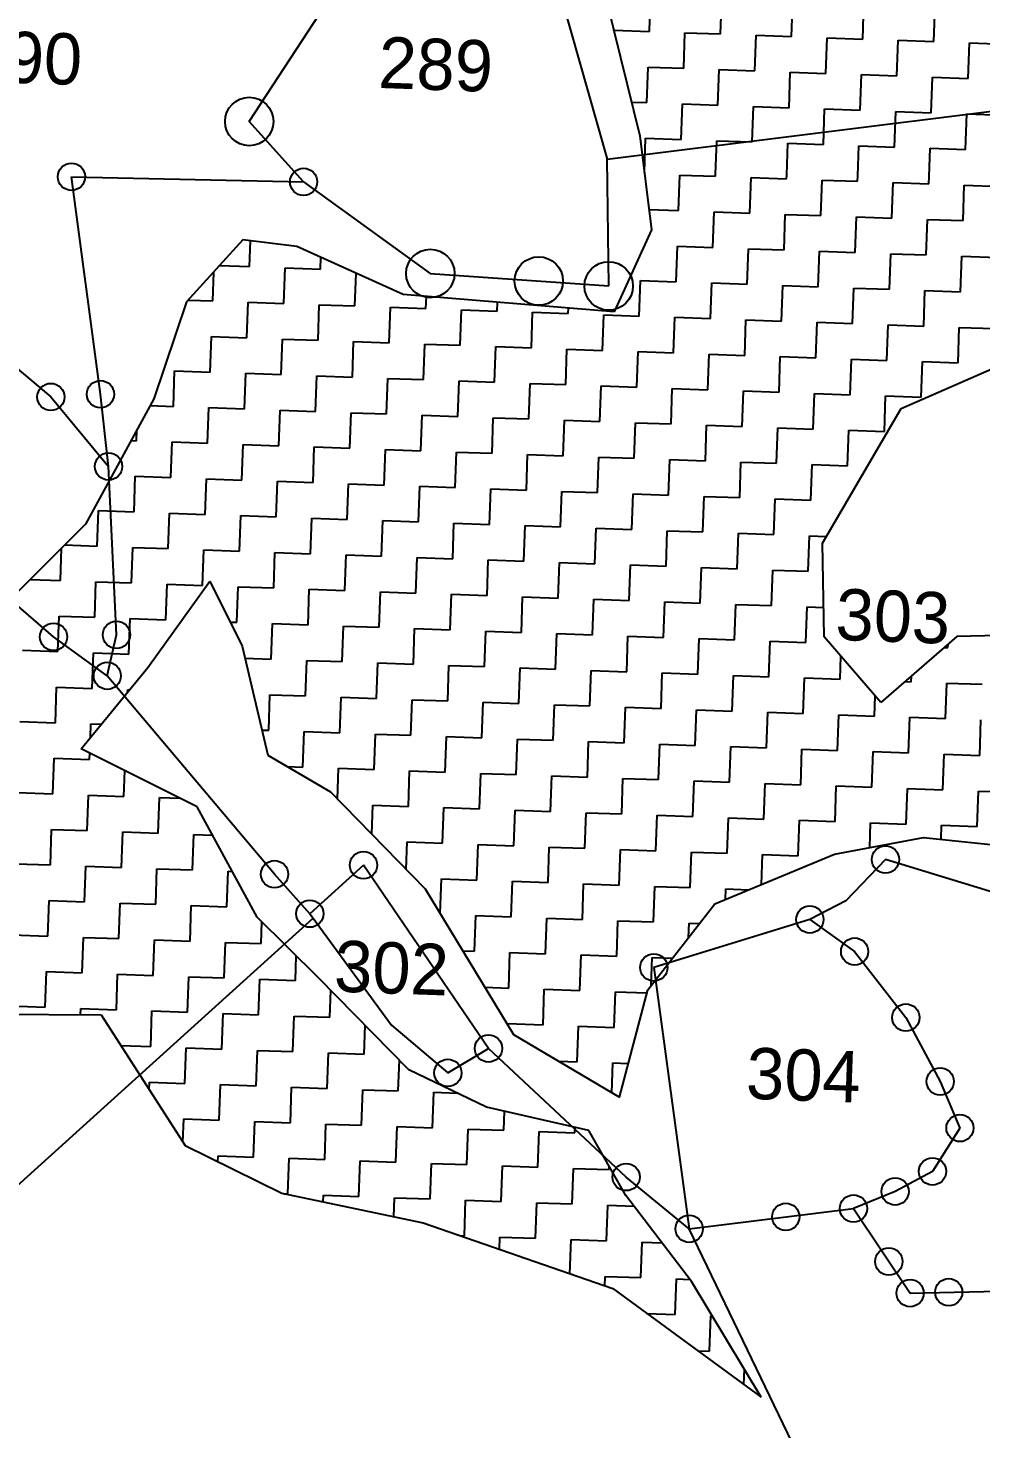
# Model space of a CAD drawing. Header units: metres. Extents: x 287345 to 291891, y 1993918 to 1999987.
# Drawn here: x 290152.8 to 290422.3, y 1998155 to 1998551.1 of the extents above; entities that cross this region are included whole.
import ezdxf
from ezdxf.enums import TextEntityAlignment as Align

# ---------------------------------------------------------------- set-up
doc = ezdxf.new("R2010")
doc.units = ezdxf.units.M
doc.header["$MEASUREMENT"] = 0
for name, color, linetype in [('POLY_HATCH', 12, 'Continuous'), ('POLY_PARCEL', 6, 'Continuous'), ('TEXT_PARCEL', 7, 'Continuous')]:
    doc.layers.add(name, color=color, linetype=linetype)
doc.styles.add('TEXT_MAP', font='')
doc.styles.get('TEXT_MAP').set_extended_font_data('Kruti Dev 050')

msp = doc.modelspace()

# ---------------------------------------------------------------- linework, layer by layer
for centre, radius in [((290215.32, 1998524.65), 6.85), ((290165.04, 1998509.04), 3.85), ((290230.7, 1998507.58), 3.85), ((290266.53, 1998481.68), 6.85), ((290297.2, 1998479.55), 6.85), ((290316.98, 1998478.17), 6.85), ((290173.24, 1998447.54), 3.85), ((290159.23, 1998446.78), 3.85), ((290175.55, 1998427.15), 3.85), ((290159.98, 1998378.98), 3.85), ((290177.75, 1998379.55), 3.85), ((290175.18, 1998367.97), 3.85), ((290247.64, 1998314.43), 3.85), ((290395.23, 1998316.04), 3.85), ((290222.48, 1998311.86), 3.85), ((290232.46, 1998300.71), 3.85), ((290373.88, 1998299.08), 3.85), ((290386.53, 1998289.99), 3.85), ((290329.74, 1998285.52), 3.85), ((290401, 1998271.33), 3.85), ((290282.99, 1998262.63), 3.85), ((290271.5, 1998255.69), 3.85), ((290410.74, 1998253.28), 3.85), ((290416.32, 1998240.12), 3.85), ((290321.91, 1998226.26), 3.85), ((290408.54, 1998227.86), 3.85), ((290397.97, 1998222.19), 3.85), ((290386.19, 1998217.34), 3.85), ((290367.04, 1998214.99), 3.85), ((290339.73, 1998211.64), 3.85), ((290396.21, 1998202.39), 3.85), ((290413.13, 1998193.69), 3.85), ((290402.2, 1998193.45), 3.85)]:
    msp.add_circle(centre, radius)
at = {"layer": 'POLY_HATCH'}
for p, q in [((290310.01, 1998585.06), (290318.51, 1998550.01)), ((290318.51, 1998550.01), (290325.81, 1998520.57)), ((290325.81, 1998520.57), (290329.04, 1998494.06)), ((290213.53, 1998491.2), (290197.62, 1998473.69)), ((290228.76, 1998489.27), (290213.53, 1998491.2)), ((290329.04, 1998494.06), (290318.48, 1998470.81)), ((290258.87, 1998475.7), (290228.76, 1998489.27)), ((290318.48, 1998470.81), (290258.87, 1998475.7)), ((290197.62, 1998473.69), (290188.3, 1998446.23)), ((290399.66, 1998443.56), (290434.96, 1998458.98)), ((290188.3, 1998446.23), (290168.97, 1998410.79)), ((290377.45, 1998405.43), (290399.66, 1998443.56)), ((290168.97, 1998410.79), (290148.8, 1998390.66)), ((290377.91, 1998379.01), (290377.45, 1998405.43)), ((290186.67, 1998370.31), (290204.21, 1998394.7)), ((290204.21, 1998394.7), (290213.3, 1998376.31)), ((290440.5, 1998379.58), (290415.45, 1998379.08)), ((290213.3, 1998376.31), (290220.55, 1998345.49)), ((290393.93, 1998360.38), (290377.91, 1998379.01)), ((290415.45, 1998379.08), (290393.93, 1998360.38)), ((290167.78, 1998347.35), (290186.67, 1998370.31)), ((290200.57, 1998330.91), (290167.78, 1998347.35)), ((290220.55, 1998345.49), (290238.26, 1998335.13)), ((290238.26, 1998335.13), (290265.1, 1998307.78)), ((290217.54, 1998299.73), (290200.57, 1998330.91)), ((290380.85, 1998317.58), (290406.04, 1998322.25)), ((290406.04, 1998322.25), (290446.21, 1998318.05)), ((290346.98, 1998303.49), (290380.85, 1998317.58)), ((290265.1, 1998307.78), (290290.06, 1998266.6)), ((290328.04, 1998279.15), (290346.98, 1998303.49)), ((290235, 1998282.44), (290217.54, 1998299.73)), ((290260.5, 1998256.53), (290235, 1998282.44)), ((290320.02, 1998248.86), (290328.04, 1998279.15)), ((290124.81, 1998272.44), (290173.46, 1998272.11)), ((290173.46, 1998272.11), (290197.18, 1998235.14)), ((290290.06, 1998266.6), (290320.02, 1998248.86)), ((290282.38, 1998246.02), (290260.5, 1998256.53)), ((290311.34, 1998239.44), (290282.38, 1998246.02)), ((290321.81, 1998221.01), (290311.34, 1998239.44)), ((290197.18, 1998235.14), (290224.51, 1998221.67)), ((290224.51, 1998221.67), (290264.54, 1998213.31)), ((290340.42, 1998196.72), (290321.81, 1998221.01)), ((290264.54, 1998213.31), (290318.1, 1998194.73)), ((290318.1, 1998194.73), (290360.12, 1998164.07)), ((290360.12, 1998164.07), (290340.42, 1998196.72))]:
    msp.add_line(p, q, dxfattribs=at)
at = {"layer": 'POLY_HATCH', "linetype": 'Continuous'}
for p, q in [((290328.48, 1998550.1), (290328.83, 1998560.15)), ((290348.59, 1998549.39), (290348.94, 1998559.44)), ((290368.7, 1998548.67), (290369.05, 1998558.73)), ((290388.8, 1998547.96), (290389.16, 1998558.02)), ((290408.91, 1998547.25), (290409.27, 1998557.31)), ((290318.42, 1998550.45), (290328.48, 1998550.1)), ((290318.42, 1998550.37), (290318.42, 1998550.45)), ((290338.18, 1998539.69), (290338.53, 1998549.74)), ((290338.53, 1998549.74), (290348.59, 1998549.39)), ((290358.28, 1998538.98), (290358.64, 1998549.03)), ((290358.64, 1998549.03), (290368.7, 1998548.67)), ((290378.39, 1998538.26), (290378.75, 1998548.32)), ((290378.75, 1998548.32), (290388.8, 1998547.96)), ((290398.5, 1998537.55), (290398.86, 1998547.61)), ((290398.86, 1998547.61), (290408.91, 1998547.25)), ((290418.61, 1998536.84), (290418.97, 1998546.89)), ((290418.97, 1998546.89), (290429.02, 1998546.54)), ((290327.77, 1998529.99), (290328.12, 1998540.04)), ((290328.12, 1998540.04), (290338.18, 1998539.69)), ((290347.87, 1998529.28), (290348.23, 1998539.33)), ((290348.23, 1998539.33), (290358.28, 1998538.98)), ((290367.98, 1998528.56), (290368.34, 1998538.62)), ((290368.34, 1998538.62), (290378.39, 1998538.26)), ((290388.09, 1998527.85), (290388.45, 1998537.91)), ((290388.45, 1998537.91), (290398.5, 1998537.55)), ((290408.2, 1998527.14), (290408.56, 1998537.2)), ((290408.56, 1998537.2), (290418.61, 1998536.84)), ((290323.43, 1998530.14), (290327.77, 1998529.99)), ((290337.46, 1998519.58), (290337.82, 1998529.63)), ((290337.82, 1998529.63), (290347.87, 1998529.28)), ((290357.57, 1998518.87), (290357.93, 1998528.92)), ((290357.93, 1998528.92), (290367.98, 1998528.56)), ((290377.68, 1998518.15), (290378.04, 1998528.21)), ((290378.04, 1998528.21), (290388.09, 1998527.85)), ((290397.79, 1998517.44), (290398.15, 1998527.5)), ((290398.15, 1998527.5), (290408.2, 1998527.14)), ((290417.9, 1998516.73), (290418.26, 1998526.79)), ((290418.26, 1998526.79), (290428.31, 1998526.43)), ((290327.07, 1998510.23), (290327.41, 1998519.93)), ((290327.41, 1998519.93), (290337.46, 1998519.58)), ((290347.18, 1998509.74), (290347.52, 1998519.22)), ((290347.52, 1998519.22), (290357.57, 1998518.87)), ((290367.31, 1998509.52), (290367.63, 1998518.51)), ((290367.63, 1998518.51), (290377.68, 1998518.15)), ((290387.44, 1998509.29), (290387.74, 1998517.8)), ((290387.74, 1998517.8), (290397.79, 1998517.44)), ((290407.56, 1998509.07), (290407.85, 1998517.09)), ((290407.85, 1998517.09), (290417.9, 1998516.73)), ((290336.75, 1998499.47), (290337.11, 1998509.52)), ((290337.11, 1998509.52), (290347.16, 1998509.17)), ((290347.16, 1998509.17), (290347.18, 1998509.74)), ((290356.86, 1998498.76), (290357.22, 1998508.81)), ((290357.22, 1998508.81), (290367.27, 1998508.46)), ((290367.27, 1998508.46), (290367.31, 1998509.52)), ((290376.97, 1998498.05), (290377.33, 1998508.1)), ((290377.33, 1998508.1), (290387.38, 1998507.74)), ((290387.38, 1998507.74), (290387.44, 1998509.29)), ((290397.08, 1998497.33), (290397.44, 1998507.39)), ((290397.44, 1998507.39), (290407.49, 1998507.03)), ((290407.49, 1998507.03), (290407.56, 1998509.07)), ((290417.19, 1998496.62), (290417.54, 1998506.68)), ((290417.54, 1998506.68), (290427.6, 1998506.32)), ((290328.34, 1998499.77), (290336.75, 1998499.47)), ((290346.45, 1998489.06), (290346.81, 1998499.11)), ((290346.81, 1998499.11), (290356.86, 1998498.76)), ((290366.56, 1998488.35), (290366.92, 1998498.4)), ((290366.92, 1998498.4), (290376.97, 1998498.05)), ((290386.67, 1998487.64), (290387.03, 1998497.69)), ((290387.03, 1998497.69), (290397.08, 1998497.33)), ((290406.78, 1998486.92), (290407.13, 1998496.98)), ((290407.13, 1998496.98), (290417.19, 1998496.62)), ((290215.39, 1998483.63), (290215.65, 1998490.93)), ((290336.04, 1998479.36), (290336.4, 1998489.41)), ((290336.4, 1998489.41), (290346.45, 1998489.06)), ((290356.15, 1998478.65), (290356.51, 1998488.7)), ((290356.51, 1998488.7), (290366.56, 1998488.35)), ((290376.26, 1998477.94), (290376.61, 1998487.99)), ((290376.61, 1998487.99), (290386.67, 1998487.64)), ((290396.37, 1998477.22), (290396.72, 1998487.28)), ((290396.72, 1998487.28), (290406.78, 1998486.92)), ((290416.48, 1998476.51), (290416.83, 1998486.57)), ((290416.83, 1998486.57), (290426.89, 1998486.21)), ((290206.92, 1998483.93), (290215.39, 1998483.63)), ((290225.09, 1998473.22), (290225.44, 1998483.27)), ((290225.44, 1998483.27), (290235.5, 1998482.92)), ((290235.5, 1998482.92), (290235.61, 1998486.18)), ((290204.98, 1998473.93), (290205.27, 1998482.1)), ((290245.19, 1998472.51), (290245.52, 1998481.71)), ((290325.63, 1998469.66), (290325.99, 1998479.72)), ((290325.99, 1998479.72), (290336.04, 1998479.36)), ((290345.74, 1998468.95), (290346.1, 1998479)), ((290346.1, 1998479), (290356.15, 1998478.65)), ((290265.3, 1998471.8), (290265.42, 1998475.16)), ((290365.85, 1998468.24), (290366.2, 1998478.29)), ((290366.2, 1998478.29), (290376.26, 1998477.94)), ((290385.96, 1998467.53), (290386.31, 1998477.58)), ((290386.31, 1998477.58), (290396.37, 1998477.22)), ((290406.07, 1998466.81), (290406.42, 1998476.87)), ((290406.42, 1998476.87), (290416.48, 1998476.51)), ((290198.06, 1998474.18), (290204.98, 1998473.93)), ((290214.68, 1998463.52), (290215.03, 1998473.57)), ((290215.03, 1998473.57), (290225.09, 1998473.22)), ((290234.78, 1998462.81), (290235.14, 1998472.86)), ((290235.14, 1998472.86), (290245.19, 1998472.51)), ((290254.89, 1998462.1), (290255.25, 1998472.15)), ((290255.25, 1998472.15), (290265.3, 1998471.8)), ((290275, 1998461.39), (290275.36, 1998471.44)), ((290275.36, 1998471.44), (290285.41, 1998471.08)), ((290285.41, 1998471.08), (290285.5, 1998473.51)), ((290295.11, 1998460.67), (290295.47, 1998470.73)), ((290295.47, 1998470.73), (290305.52, 1998470.37)), ((290305.52, 1998470.37), (290305.57, 1998471.87)), ((290315.22, 1998459.96), (290315.58, 1998470.02)), ((290315.58, 1998470.02), (290325.63, 1998469.66)), ((290335.33, 1998459.25), (290335.69, 1998469.31)), ((290335.69, 1998469.31), (290345.74, 1998468.95)), ((290355.44, 1998458.54), (290355.79, 1998468.59)), ((290355.79, 1998468.59), (290365.85, 1998468.24)), ((290375.55, 1998457.83), (290375.9, 1998467.88)), ((290375.9, 1998467.88), (290385.96, 1998467.53)), ((290395.66, 1998457.12), (290396.01, 1998467.17)), ((290396.01, 1998467.17), (290406.07, 1998466.81)), ((290194.41, 1998464.24), (290194.57, 1998464.23)), ((290194.57, 1998464.23), (290194.58, 1998464.75)), ((290204.27, 1998453.82), (290204.62, 1998463.88)), ((290204.62, 1998463.88), (290214.68, 1998463.52)), ((290224.37, 1998453.11), (290224.73, 1998463.16)), ((290224.73, 1998463.16), (290234.78, 1998462.81)), ((290415.77, 1998456.4), (290416.12, 1998466.46)), ((290416.12, 1998466.46), (290426.18, 1998466.1)), ((290244.48, 1998452.4), (290244.84, 1998462.45)), ((290244.84, 1998462.45), (290254.89, 1998462.1)), ((290264.59, 1998451.69), (290264.95, 1998461.74)), ((290264.95, 1998461.74), (290275, 1998461.39)), ((290284.7, 1998450.98), (290285.06, 1998461.03)), ((290285.06, 1998461.03), (290295.11, 1998460.67)), ((290304.81, 1998450.26), (290305.17, 1998460.32)), ((290305.17, 1998460.32), (290315.22, 1998459.96)), ((290324.92, 1998449.55), (290325.27, 1998459.61)), ((290325.27, 1998459.61), (290335.33, 1998459.25)), ((290345.03, 1998448.84), (290345.38, 1998458.89)), ((290345.38, 1998458.89), (290355.44, 1998458.54)), ((290365.14, 1998448.13), (290365.49, 1998458.18)), ((290365.49, 1998458.18), (290375.55, 1998457.83)), ((290385.25, 1998447.42), (290385.6, 1998457.47)), ((290385.6, 1998457.47), (290395.66, 1998457.12)), ((290405.36, 1998446.71), (290405.71, 1998456.76)), ((290405.71, 1998456.76), (290415.77, 1998456.4)), ((290193.86, 1998444.12), (290194.21, 1998454.18)), ((290194.21, 1998454.18), (290204.27, 1998453.82)), ((290213.96, 1998443.41), (290214.32, 1998453.47)), ((290214.32, 1998453.47), (290224.37, 1998453.11)), ((290234.07, 1998442.7), (290234.43, 1998452.75)), ((290234.43, 1998452.75), (290244.48, 1998452.4)), ((290254.18, 1998441.99), (290254.54, 1998452.04)), ((290254.54, 1998452.04), (290264.59, 1998451.69)), ((290274.29, 1998441.28), (290274.65, 1998451.33)), ((290274.65, 1998451.33), (290284.7, 1998450.98)), ((290294.4, 1998440.56), (290294.76, 1998450.62)), ((290294.76, 1998450.62), (290304.81, 1998450.26)), ((290314.51, 1998439.85), (290314.86, 1998449.91)), ((290314.86, 1998449.91), (290324.92, 1998449.55)), ((290334.62, 1998439.14), (290334.97, 1998449.2)), ((290334.97, 1998449.2), (290345.03, 1998448.84)), ((290354.73, 1998438.43), (290355.08, 1998448.48)), ((290355.08, 1998448.48), (290365.14, 1998448.13)), ((290374.84, 1998437.72), (290375.19, 1998447.77)), ((290375.19, 1998447.77), (290385.25, 1998447.42)), ((290394.94, 1998437.01), (290395.3, 1998447.06)), ((290395.3, 1998447.06), (290405.36, 1998446.71)), ((290187.28, 1998444.36), (290193.86, 1998444.12)), ((290203.55, 1998433.71), (290203.91, 1998443.77)), ((290203.91, 1998443.77), (290213.96, 1998443.41)), ((290223.66, 1998433), (290224.02, 1998443.06)), ((290224.02, 1998443.06), (290234.07, 1998442.7)), ((290243.77, 1998432.29), (290244.13, 1998442.34)), ((290244.13, 1998442.34), (290254.18, 1998441.99)), ((290263.88, 1998431.58), (290264.24, 1998441.63)), ((290264.24, 1998441.63), (290274.29, 1998441.28)), ((290283.99, 1998430.87), (290284.35, 1998440.92)), ((290284.35, 1998440.92), (290294.4, 1998440.56)), ((290304.1, 1998430.15), (290304.45, 1998440.21)), ((290304.45, 1998440.21), (290314.51, 1998439.85)), ((290324.21, 1998429.44), (290324.56, 1998439.5)), ((290324.56, 1998439.5), (290334.62, 1998439.14)), ((290183.44, 1998434.42), (290183.55, 1998437.52)), ((290344.32, 1998428.73), (290344.67, 1998438.79)), ((290344.67, 1998438.79), (290354.73, 1998438.43)), ((290364.43, 1998428.02), (290364.78, 1998438.07)), ((290364.78, 1998438.07), (290374.84, 1998437.72)), ((290384.53, 1998427.31), (290384.89, 1998437.36)), ((290384.89, 1998437.36), (290394.94, 1998437.01)), ((290181.9, 1998434.48), (290183.44, 1998434.42)), ((290193.14, 1998424.01), (290193.5, 1998434.07)), ((290193.5, 1998434.07), (290203.55, 1998433.71)), ((290213.25, 1998423.3), (290213.61, 1998433.36)), ((290213.61, 1998433.36), (290223.66, 1998433)), ((290233.36, 1998422.59), (290233.72, 1998432.65)), ((290233.72, 1998432.65), (290243.77, 1998432.29)), ((290253.47, 1998421.88), (290253.83, 1998431.93)), ((290253.83, 1998431.93), (290263.88, 1998431.58)), ((290273.58, 1998421.17), (290273.94, 1998431.22)), ((290273.94, 1998431.22), (290283.99, 1998430.87)), ((290293.69, 1998420.46), (290294.04, 1998430.51)), ((290294.04, 1998430.51), (290304.1, 1998430.15)), ((290313.8, 1998419.74), (290314.15, 1998429.8)), ((290314.15, 1998429.8), (290324.21, 1998429.44)), ((290333.91, 1998419.03), (290334.26, 1998429.09)), ((290334.26, 1998429.09), (290344.32, 1998428.73)), ((290354.02, 1998418.32), (290354.37, 1998428.38)), ((290354.37, 1998428.38), (290364.43, 1998428.02)), ((290374.12, 1998417.61), (290374.48, 1998427.66)), ((290374.48, 1998427.66), (290384.53, 1998427.31)), ((290182.73, 1998414.32), (290183.09, 1998424.37)), ((290183.09, 1998424.37), (290193.14, 1998424.01)), ((290202.84, 1998413.6), (290203.2, 1998423.66)), ((290203.2, 1998423.66), (290213.25, 1998423.3)), ((290222.95, 1998412.89), (290223.31, 1998422.95)), ((290223.31, 1998422.95), (290233.36, 1998422.59)), ((290243.06, 1998412.18), (290243.42, 1998422.23)), ((290243.42, 1998422.23), (290253.47, 1998421.88)), ((290263.17, 1998411.47), (290263.52, 1998421.52)), ((290263.52, 1998421.52), (290273.58, 1998421.17)), ((290283.28, 1998410.76), (290283.63, 1998420.81)), ((290283.63, 1998420.81), (290293.69, 1998420.46)), ((290303.39, 1998410.05), (290303.74, 1998420.1)), ((290303.74, 1998420.1), (290313.8, 1998419.74)), ((290323.5, 1998409.33), (290323.85, 1998419.39)), ((290323.85, 1998419.39), (290333.91, 1998419.03)), ((290343.61, 1998408.62), (290343.96, 1998418.68)), ((290343.96, 1998418.68), (290354.02, 1998418.32)), ((290363.71, 1998407.91), (290364.07, 1998417.97)), ((290364.07, 1998417.97), (290374.12, 1998417.61)), ((290384.17, 1998416.96), (290384.18, 1998417.25)), ((290384.18, 1998417.25), (290384.33, 1998417.25)), ((290172.32, 1998404.62), (290172.68, 1998414.67)), ((290172.68, 1998414.67), (290182.73, 1998414.32)), ((290192.43, 1998403.9), (290192.79, 1998413.96)), ((290192.79, 1998413.96), (290202.84, 1998413.6)), ((290212.54, 1998403.19), (290212.9, 1998413.25)), ((290212.9, 1998413.25), (290222.95, 1998412.89)), ((290232.65, 1998402.48), (290233.01, 1998412.54)), ((290233.01, 1998412.54), (290243.06, 1998412.18)), ((290252.76, 1998401.77), (290253.11, 1998411.82)), ((290253.11, 1998411.82), (290263.17, 1998411.47)), ((290272.87, 1998401.06), (290273.22, 1998411.11)), ((290273.22, 1998411.11), (290283.28, 1998410.76)), ((290292.98, 1998400.35), (290293.33, 1998410.4)), ((290293.33, 1998410.4), (290303.39, 1998410.05)), ((290313.09, 1998399.64), (290313.44, 1998409.69)), ((290313.44, 1998409.69), (290323.5, 1998409.33)), ((290333.19, 1998398.92), (290333.55, 1998408.98)), ((290333.55, 1998408.98), (290343.61, 1998408.62)), ((290353.3, 1998398.21), (290353.66, 1998408.27)), ((290353.66, 1998408.27), (290363.71, 1998407.91)), ((290373.41, 1998397.5), (290373.77, 1998407.56)), ((290373.77, 1998407.56), (290378.59, 1998407.38)), ((290161.91, 1998394.92), (290162.24, 1998404.06)), ((290163.12, 1998404.94), (290172.32, 1998404.62)), ((290182.02, 1998394.21), (290182.38, 1998404.26)), ((290182.38, 1998404.26), (290192.43, 1998403.9)), ((290202.13, 1998393.49), (290202.49, 1998403.55)), ((290202.49, 1998403.55), (290212.54, 1998403.19)), ((290222.24, 1998392.78), (290222.6, 1998402.84)), ((290222.6, 1998402.84), (290232.65, 1998402.48)), ((290242.35, 1998392.07), (290242.7, 1998402.13)), ((290242.7, 1998402.13), (290252.76, 1998401.77)), ((290262.46, 1998391.36), (290262.81, 1998401.41)), ((290262.81, 1998401.41), (290272.87, 1998401.06)), ((290282.57, 1998390.65), (290282.92, 1998400.7)), ((290282.92, 1998400.7), (290292.98, 1998400.35)), ((290302.68, 1998389.94), (290303.03, 1998399.99)), ((290303.03, 1998399.99), (290313.09, 1998399.64)), ((290322.78, 1998389.23), (290323.14, 1998399.28)), ((290323.14, 1998399.28), (290333.19, 1998398.92)), ((290342.89, 1998388.51), (290343.25, 1998398.57)), ((290343.25, 1998398.57), (290353.3, 1998398.21)), ((290363, 1998387.8), (290363.36, 1998397.86)), ((290363.36, 1998397.86), (290373.41, 1998397.5)), ((290153.37, 1998395.22), (290161.91, 1998394.92)), ((290171.61, 1998384.51), (290171.97, 1998394.56)), ((290171.97, 1998394.56), (290182.02, 1998394.21)), ((290191.72, 1998383.8), (290192.08, 1998393.85)), ((290192.08, 1998393.85), (290202.13, 1998393.49)), ((290211.83, 1998383.08), (290212.19, 1998393.14)), ((290212.19, 1998393.14), (290222.24, 1998392.78)), ((290231.94, 1998382.37), (290232.29, 1998392.43)), ((290232.29, 1998392.43), (290242.35, 1998392.07)), ((290252.05, 1998381.66), (290252.4, 1998391.72)), ((290252.4, 1998391.72), (290262.46, 1998391.36)), ((290272.16, 1998380.95), (290272.51, 1998391)), ((290272.51, 1998391), (290282.57, 1998390.65)), ((290292.27, 1998380.24), (290292.62, 1998390.29)), ((290292.62, 1998390.29), (290302.68, 1998389.94)), ((290312.37, 1998379.53), (290312.73, 1998389.58)), ((290312.73, 1998389.58), (290322.78, 1998389.23)), ((290332.48, 1998378.81), (290332.84, 1998388.87)), ((290332.84, 1998388.87), (290342.89, 1998388.51)), ((290352.59, 1998378.1), (290352.95, 1998388.16)), ((290352.95, 1998388.16), (290363, 1998387.8)), ((290372.7, 1998377.39), (290373.06, 1998387.45)), ((290373.06, 1998387.45), (290377.77, 1998387.28)), ((290161.2, 1998374.81), (290161.56, 1998384.86)), ((290161.56, 1998384.86), (290171.61, 1998384.51)), ((290181.31, 1998374.1), (290181.67, 1998384.15)), ((290181.67, 1998384.15), (290191.72, 1998383.8)), ((290209.92, 1998383.15), (290211.83, 1998383.08)), ((290221.53, 1998372.67), (290221.88, 1998382.73)), ((290221.88, 1998382.73), (290231.94, 1998382.37)), ((290241.64, 1998371.96), (290241.99, 1998382.02)), ((290241.99, 1998382.02), (290252.05, 1998381.66)), ((290261.75, 1998371.25), (290262.1, 1998381.31)), ((290262.1, 1998381.31), (290272.16, 1998380.95)), ((290281.85, 1998370.54), (290282.21, 1998380.59)), ((290282.21, 1998380.59), (290292.27, 1998380.24)), ((290301.96, 1998369.83), (290302.32, 1998379.88)), ((290302.32, 1998379.88), (290312.37, 1998379.53)), ((290322.07, 1998369.12), (290322.43, 1998379.17)), ((290322.43, 1998379.17), (290332.48, 1998378.81)), ((290342.18, 1998368.4), (290342.54, 1998378.46)), ((290342.54, 1998378.46), (290352.59, 1998378.1)), ((290362.29, 1998367.69), (290362.65, 1998377.75)), ((290362.65, 1998377.75), (290372.7, 1998377.39)), ((290411.92, 1998376), (290412.92, 1998375.97)), ((290412.92, 1998375.97), (290412.95, 1998376.9)), ((290151.15, 1998375.16), (290161.2, 1998374.81)), ((290170.9, 1998364.4), (290171.26, 1998374.45)), ((290171.26, 1998374.45), (290181.31, 1998374.1)), ((290214.09, 1998372.94), (290221.53, 1998372.67)), ((290231.23, 1998362.26), (290231.58, 1998372.32)), ((290231.58, 1998372.32), (290241.64, 1998371.96)), ((290251.34, 1998361.55), (290251.69, 1998371.61)), ((290251.69, 1998371.61), (290261.75, 1998371.25)), ((290382.4, 1998366.98), (290382.63, 1998373.52)), ((290271.44, 1998360.84), (290271.8, 1998370.89)), ((290271.8, 1998370.89), (290281.85, 1998370.54)), ((290291.55, 1998360.13), (290291.91, 1998370.18)), ((290291.91, 1998370.18), (290301.96, 1998369.83)), ((290311.66, 1998359.42), (290312.02, 1998369.47)), ((290312.02, 1998369.47), (290322.07, 1998369.12)), ((290331.77, 1998358.71), (290332.13, 1998368.76)), ((290332.13, 1998368.76), (290342.18, 1998368.4)), ((290351.88, 1998357.99), (290352.24, 1998368.05)), ((290352.24, 1998368.05), (290362.29, 1998367.69)), ((290402.51, 1998366.27), (290402.57, 1998367.88)), ((290160.49, 1998354.7), (290160.85, 1998364.75)), ((290160.85, 1998364.75), (290170.9, 1998364.4)), ((290180.93, 1998363.34), (290180.95, 1998364.04)), ((290180.95, 1998364.04), (290181.5, 1998364.02)), ((290371.99, 1998357.28), (290372.35, 1998367.34)), ((290372.35, 1998367.34), (290382.4, 1998366.98)), ((290400.78, 1998366.33), (290402.51, 1998366.27)), ((290412.21, 1998355.86), (290412.56, 1998365.91)), ((290412.56, 1998365.91), (290422.62, 1998365.56)), ((290220.82, 1998352.56), (290221.17, 1998362.62)), ((290221.17, 1998362.62), (290231.23, 1998362.26)), ((290240.93, 1998351.85), (290241.28, 1998361.91)), ((290241.28, 1998361.91), (290251.34, 1998361.55)), ((290261.03, 1998351.14), (290261.39, 1998361.2)), ((290261.39, 1998361.2), (290271.44, 1998360.84)), ((290281.14, 1998350.43), (290281.5, 1998360.48)), ((290281.5, 1998360.48), (290291.55, 1998360.13)), ((290301.25, 1998349.72), (290301.61, 1998359.77)), ((290301.61, 1998359.77), (290311.66, 1998359.42)), ((290392.1, 1998356.57), (290392.3, 1998362.28)), ((290321.36, 1998349.01), (290321.72, 1998359.06)), ((290321.72, 1998359.06), (290331.77, 1998358.71)), ((290341.47, 1998348.3), (290341.83, 1998358.35)), ((290341.83, 1998358.35), (290351.88, 1998357.99)), ((290361.58, 1998347.58), (290361.94, 1998357.64)), ((290361.94, 1998357.64), (290371.99, 1998357.28)), ((290381.69, 1998346.87), (290382.04, 1998356.93)), ((290382.04, 1998356.93), (290392.1, 1998356.57)), ((290401.8, 1998346.16), (290402.15, 1998356.22)), ((290402.15, 1998356.22), (290412.21, 1998355.86)), ((290150.43, 1998355.06), (290160.49, 1998354.7)), ((290170.41, 1998350.55), (290170.54, 1998354.34)), ((290170.54, 1998354.34), (290173.45, 1998354.24)), ((290218.87, 1998352.63), (290220.82, 1998352.56)), ((290230.52, 1998342.15), (290230.87, 1998352.21)), ((290230.87, 1998352.21), (290240.93, 1998351.85)), ((290421.91, 1998345.45), (290422.26, 1998355.5)), ((290250.62, 1998341.44), (290250.98, 1998351.5)), ((290250.98, 1998351.5), (290261.03, 1998351.14)), ((290270.73, 1998340.73), (290271.09, 1998350.79)), ((290271.09, 1998350.79), (290281.14, 1998350.43)), ((290290.84, 1998340.02), (290291.2, 1998350.07)), ((290291.2, 1998350.07), (290301.25, 1998349.72)), ((290310.95, 1998339.31), (290311.31, 1998349.36)), ((290311.31, 1998349.36), (290321.36, 1998349.01)), ((290331.06, 1998338.6), (290331.42, 1998348.65)), ((290331.42, 1998348.65), (290341.47, 1998348.3)), ((290351.17, 1998337.89), (290351.52, 1998347.94)), ((290351.52, 1998347.94), (290361.58, 1998347.58)), ((290159.78, 1998334.59), (290160.13, 1998344.65)), ((290160.13, 1998344.65), (290170.19, 1998344.29)), ((290170.19, 1998344.29), (290170.25, 1998346.11)), ((290371.28, 1998337.17), (290371.63, 1998347.23)), ((290371.63, 1998347.23), (290381.69, 1998346.87)), ((290391.39, 1998336.46), (290391.74, 1998346.52)), ((290391.74, 1998346.52), (290401.8, 1998346.16)), ((290411.5, 1998335.75), (290411.85, 1998345.8)), ((290411.85, 1998345.8), (290421.91, 1998345.45)), ((290179.89, 1998333.88), (290180.14, 1998341.15)), ((290225.97, 1998342.32), (290230.52, 1998342.15)), ((290240.26, 1998333.09), (290240.57, 1998341.8)), ((290240.57, 1998341.8), (290250.62, 1998341.44)), ((290260.32, 1998331.03), (290260.68, 1998341.09)), ((290260.68, 1998341.09), (290270.73, 1998340.73)), ((290280.43, 1998330.32), (290280.79, 1998340.38)), ((290280.79, 1998340.38), (290290.84, 1998340.02)), ((290300.54, 1998329.61), (290300.9, 1998339.66)), ((290300.9, 1998339.66), (290310.95, 1998339.31)), ((290320.65, 1998328.9), (290321.01, 1998338.95)), ((290321.01, 1998338.95), (290331.06, 1998338.6)), ((290340.76, 1998328.19), (290341.11, 1998338.24)), ((290341.11, 1998338.24), (290351.17, 1998337.89)), ((290360.87, 1998327.47), (290361.22, 1998337.53)), ((290361.22, 1998337.53), (290371.28, 1998337.17)), ((290380.98, 1998326.76), (290381.33, 1998336.82)), ((290381.33, 1998336.82), (290391.39, 1998336.46)), ((290401.09, 1998326.05), (290401.44, 1998336.11)), ((290401.44, 1998336.11), (290411.5, 1998335.75)), ((290149.72, 1998334.95), (290159.78, 1998334.59)), ((290169.48, 1998324.18), (290169.83, 1998334.23)), ((290169.83, 1998334.23), (290179.89, 1998333.88)), ((290189.59, 1998323.47), (290189.94, 1998333.52)), ((290189.94, 1998333.52), (290195.76, 1998333.32)), ((290421.19, 1998325.34), (290421.55, 1998335.39)), ((290421.55, 1998335.39), (290431.6, 1998335.04)), ((290249.98, 1998323.19), (290250.27, 1998331.39)), ((290250.27, 1998331.39), (290260.32, 1998331.03)), ((290270.02, 1998320.62), (290270.38, 1998330.68)), ((290270.38, 1998330.68), (290280.43, 1998330.32)), ((290290.13, 1998319.91), (290290.49, 1998329.97)), ((290290.49, 1998329.97), (290300.54, 1998329.61)), ((290310.24, 1998319.2), (290310.6, 1998329.25)), ((290310.6, 1998329.25), (290320.65, 1998328.9)), ((290330.35, 1998318.49), (290330.7, 1998328.54)), ((290330.7, 1998328.54), (290340.76, 1998328.19)), ((290159.07, 1998314.48), (290159.42, 1998324.54)), ((290159.42, 1998324.54), (290169.48, 1998324.18)), ((290350.46, 1998317.78), (290350.81, 1998327.83)), ((290350.81, 1998327.83), (290360.87, 1998327.47)), ((290370.57, 1998317.06), (290370.92, 1998327.12)), ((290370.92, 1998327.12), (290380.98, 1998326.76)), ((290390.78, 1998319.42), (290391.03, 1998326.41)), ((290391.03, 1998326.41), (290401.09, 1998326.05)), ((290411, 1998321.73), (290411.14, 1998325.7)), ((290411.14, 1998325.7), (290421.19, 1998325.34)), ((290179.18, 1998313.77), (290179.53, 1998323.82)), ((290179.53, 1998323.82), (290189.59, 1998323.47)), ((290199.28, 1998313.06), (290199.64, 1998323.11)), ((290199.64, 1998323.11), (290204.91, 1998322.93)), ((290259.69, 1998313.28), (290259.97, 1998320.98)), ((290259.97, 1998320.98), (290270.02, 1998320.62)), ((290279.72, 1998310.21), (290280.08, 1998320.27)), ((290280.08, 1998320.27), (290290.13, 1998319.91)), ((290299.83, 1998309.5), (290300.18, 1998319.56)), ((290300.18, 1998319.56), (290310.24, 1998319.2)), ((290319.94, 1998308.79), (290320.29, 1998318.84)), ((290320.29, 1998318.84), (290330.35, 1998318.49)), ((290340.05, 1998308.08), (290340.4, 1998318.13)), ((290340.4, 1998318.13), (290350.46, 1998317.78)), ((290360.21, 1998309), (290360.51, 1998317.42)), ((290360.51, 1998317.42), (290370.57, 1998317.06)), ((290149.01, 1998314.84), (290159.07, 1998314.48)), ((290168.77, 1998304.07), (290169.12, 1998314.13)), ((290169.12, 1998314.13), (290179.18, 1998313.77)), ((290188.87, 1998303.36), (290189.23, 1998313.41)), ((290189.23, 1998313.41), (290199.28, 1998313.06)), ((290208.98, 1998302.65), (290209.34, 1998312.7)), ((290209.34, 1998312.7), (290210.5, 1998312.66)), ((290269.32, 1998300.81), (290269.67, 1998310.57)), ((290269.67, 1998310.57), (290279.72, 1998310.21)), ((290289.42, 1998299.8), (290289.77, 1998309.86)), ((290289.77, 1998309.86), (290299.83, 1998309.5)), ((290309.53, 1998299.09), (290309.88, 1998309.14)), ((290309.88, 1998309.14), (290319.94, 1998308.79)), ((290329.64, 1998298.38), (290329.99, 1998308.43)), ((290329.99, 1998308.43), (290340.05, 1998308.08)), ((290158.35, 1998294.37), (290158.71, 1998304.43)), ((290158.71, 1998304.43), (290168.77, 1998304.07)), ((290350, 1998304.75), (290350.1, 1998307.72)), ((290350.1, 1998307.72), (290356.6, 1998307.49)), ((290178.46, 1998293.66), (290178.82, 1998303.72)), ((290178.82, 1998303.72), (290188.87, 1998303.36)), ((290198.57, 1998292.95), (290198.93, 1998303)), ((290198.93, 1998303), (290208.98, 1998302.65)), ((290218.68, 1998292.24), (290218.9, 1998298.39)), ((290279.01, 1998290.1), (290279.36, 1998300.16)), ((290279.36, 1998300.16), (290289.42, 1998299.8)), ((290299.12, 1998289.39), (290299.47, 1998299.45)), ((290299.47, 1998299.45), (290309.53, 1998299.09)), ((290319.23, 1998288.68), (290319.58, 1998298.73)), ((290319.58, 1998298.73), (290329.64, 1998298.38)), ((290339.55, 1998293.94), (290339.69, 1998298.02)), ((290339.69, 1998298.02), (290342.64, 1998297.92)), ((290148.3, 1998294.73), (290158.35, 1998294.37)), ((290168.05, 1998283.96), (290168.41, 1998294.02)), ((290168.41, 1998294.02), (290178.46, 1998293.66)), ((290188.16, 1998283.25), (290188.52, 1998293.31)), ((290188.52, 1998293.31), (290198.57, 1998292.95)), ((290208.27, 1998282.54), (290208.63, 1998292.59)), ((290208.63, 1998292.59), (290218.68, 1998292.24)), ((290228.38, 1998281.83), (290228.63, 1998288.76)), ((290275.74, 1998290.22), (290279.01, 1998290.1)), ((290288.71, 1998279.69), (290289.06, 1998289.75)), ((290289.06, 1998289.75), (290299.12, 1998289.39)), ((290308.82, 1998278.98), (290309.17, 1998289.04)), ((290309.17, 1998289.04), (290319.23, 1998288.68)), ((290329, 1998280.38), (290329.28, 1998288.32)), ((290329.28, 1998288.32), (290335.02, 1998288.12)), ((290157.64, 1998274.26), (290158, 1998284.32)), ((290158, 1998284.32), (290168.05, 1998283.96)), ((290177.75, 1998273.55), (290178.11, 1998283.61)), ((290178.11, 1998283.61), (290188.16, 1998283.25)), ((290197.86, 1998272.84), (290198.22, 1998282.9)), ((290198.22, 1998282.9), (290208.27, 1998282.54)), ((290217.97, 1998272.13), (290218.33, 1998282.18)), ((290218.33, 1998282.18), (290228.38, 1998281.83)), ((290238.08, 1998271.42), (290238.35, 1998279.04)), ((290281.98, 1998279.93), (290288.71, 1998279.69)), ((290298.41, 1998269.28), (290298.76, 1998279.34)), ((290298.76, 1998279.34), (290308.82, 1998278.98)), ((290318.52, 1998268.57), (290318.87, 1998278.63)), ((290318.87, 1998278.63), (290327.82, 1998278.31)), ((290147.59, 1998274.62), (290157.64, 1998274.26)), ((290167.64, 1998272.15), (290167.7, 1998273.91)), ((290167.7, 1998273.91), (290177.75, 1998273.55)), ((290187.45, 1998263.14), (290187.81, 1998273.2)), ((290187.81, 1998273.2), (290197.86, 1998272.84)), ((290207.56, 1998262.43), (290207.92, 1998272.48)), ((290207.92, 1998272.48), (290217.97, 1998272.13)), ((290227.67, 1998261.72), (290228.02, 1998271.77)), ((290228.02, 1998271.77), (290238.08, 1998271.42)), ((290247.78, 1998261.01), (290248.07, 1998269.16)), ((290288.34, 1998269.43), (290288.35, 1998269.64)), ((290288.35, 1998269.64), (290298.41, 1998269.28)), ((290308.1, 1998258.87), (290308.46, 1998268.93)), ((290308.46, 1998268.93), (290318.52, 1998268.57)), ((290179.02, 1998263.44), (290187.45, 1998263.14)), ((290197.15, 1998252.73), (290197.51, 1998262.79)), ((290197.51, 1998262.79), (290207.56, 1998262.43)), ((290217.26, 1998252.02), (290217.61, 1998262.07)), ((290217.61, 1998262.07), (290227.67, 1998261.72)), ((290237.37, 1998251.31), (290237.72, 1998261.36)), ((290237.72, 1998261.36), (290247.78, 1998261.01)), ((290257.48, 1998250.6), (290257.78, 1998259.29)), ((290302.79, 1998259.06), (290308.1, 1998258.87)), ((290317.86, 1998250.14), (290318.16, 1998258.52)), ((290318.16, 1998258.52), (290322.54, 1998258.36)), ((290187.02, 1998250.97), (290187.1, 1998253.09)), ((290187.1, 1998253.09), (290197.15, 1998252.73)), ((290206.85, 1998242.32), (290207.2, 1998252.38)), ((290207.2, 1998252.38), (290217.26, 1998252.02)), ((290226.96, 1998241.61), (290227.31, 1998251.66)), ((290227.31, 1998251.66), (290237.37, 1998251.31)), ((290247.07, 1998240.9), (290247.42, 1998250.95)), ((290247.42, 1998250.95), (290257.48, 1998250.6)), ((290267.18, 1998240.19), (290267.53, 1998250.24)), ((290267.53, 1998250.24), (290274.08, 1998250.01)), ((290287.28, 1998239.48), (290287.47, 1998244.87)), ((290196.56, 1998236.1), (290196.79, 1998242.68)), ((290196.79, 1998242.68), (290206.85, 1998242.32)), ((290216.55, 1998231.91), (290216.9, 1998241.97)), ((290216.9, 1998241.97), (290226.96, 1998241.61)), ((290236.66, 1998231.2), (290237.01, 1998241.25)), ((290237.01, 1998241.25), (290247.07, 1998240.9)), ((290256.76, 1998230.49), (290257.12, 1998240.54)), ((290257.12, 1998240.54), (290267.18, 1998240.19)), ((290276.87, 1998229.78), (290277.23, 1998239.83)), ((290277.23, 1998239.83), (290287.28, 1998239.48)), ((290296.98, 1998229.06), (290297.34, 1998239.12)), ((290297.34, 1998239.12), (290307.39, 1998238.76)), ((290307.39, 1998238.76), (290307.45, 1998240.33)), ((290206.43, 1998230.58), (290206.49, 1998232.27)), ((290206.49, 1998232.27), (290216.55, 1998231.91)), ((290226.25, 1998221.5), (290226.6, 1998231.56)), ((290226.6, 1998231.56), (290236.66, 1998231.2)), ((290246.35, 1998220.79), (290246.71, 1998230.84)), ((290246.71, 1998230.84), (290256.76, 1998230.49)), ((290266.46, 1998220.08), (290266.82, 1998230.13)), ((290266.82, 1998230.13), (290276.87, 1998229.78)), ((290286.57, 1998219.37), (290286.93, 1998229.42)), ((290286.93, 1998229.42), (290296.98, 1998229.06)), ((290317.09, 1998228.35), (290317.12, 1998229.26)), ((290306.68, 1998218.65), (290307.04, 1998228.71)), ((290307.04, 1998228.71), (290317.09, 1998228.35)), ((290225.13, 1998221.54), (290226.25, 1998221.5)), ((290236.23, 1998219.22), (290236.3, 1998221.14)), ((290236.3, 1998221.14), (290246.35, 1998220.79)), ((290256.22, 1998215.04), (290256.41, 1998220.43)), ((290256.41, 1998220.43), (290266.46, 1998220.08)), ((290276.16, 1998209.67), (290276.52, 1998219.72)), ((290276.52, 1998219.72), (290286.57, 1998219.37)), ((290296.27, 1998208.96), (290296.63, 1998219.01)), ((290296.63, 1998219.01), (290306.68, 1998218.65)), ((290316.38, 1998208.24), (290316.74, 1998218.3)), ((290316.74, 1998218.3), (290324.09, 1998218.04)), ((290274.9, 1998209.71), (290276.16, 1998209.67)), ((290286.09, 1998205.83), (290286.22, 1998209.31)), ((290286.22, 1998209.31), (290296.27, 1998208.96)), ((290305.98, 1998198.94), (290306.33, 1998208.6)), ((290306.33, 1998208.6), (290316.38, 1998208.24)), ((290326.08, 1998197.83), (290326.43, 1998207.89)), ((290326.43, 1998207.89), (290332.02, 1998207.69)), ((290315.93, 1998195.49), (290316.02, 1998198.19)), ((290316.02, 1998198.19), (290326.08, 1998197.83)), ((290335.78, 1998187.42), (290336.13, 1998197.48)), ((290336.13, 1998197.48), (290339.95, 1998197.34)), ((290327.73, 1998187.71), (290335.78, 1998187.42)), ((290345.48, 1998177.01), (290345.83, 1998187.07)), ((290345.83, 1998187.07), (290346.26, 1998187.05)), ((290342.23, 1998177.13), (290345.48, 1998177.01)), ((290355.21, 1998167.65), (290355.36, 1998171.95))]:
    msp.add_line(p, q, dxfattribs=at)
at = {"layer": 'POLY_PARCEL'}
for p, q in [((290215.32, 1998524.65), (290265.14, 1998601.09)), ((290292.7, 1998597.95), (290316.52, 1998514.05)), ((290316.52, 1998514.05), (290609.04, 1998550.34)), ((290230.7, 1998507.58), (290215.32, 1998524.65)), ((290316.98, 1998478.17), (290316.52, 1998514.05)), ((290173.24, 1998447.54), (290165.04, 1998509.04)), ((290165.04, 1998509.04), (290230.7, 1998507.58)), ((290230.7, 1998507.58), (290266.53, 1998481.68)), ((290116.55, 1998482.72), (290159.23, 1998446.78)), ((290266.53, 1998481.68), (290316.98, 1998478.17)), ((290175.55, 1998427.15), (290173.24, 1998447.54)), ((290159.23, 1998446.78), (290175.55, 1998427.15)), ((290177.75, 1998379.55), (290175.55, 1998427.15)), ((290159.98, 1998378.98), (290110.8, 1998421.48)), ((290175.18, 1998367.97), (290177.75, 1998379.55)), ((290175.18, 1998367.97), (290159.98, 1998378.98)), ((290222.48, 1998311.86), (290175.18, 1998367.97)), ((290247.64, 1998314.43), (290232.46, 1998300.71)), ((290282.99, 1998262.63), (290247.64, 1998314.43)), ((290395.23, 1998316.04), (290384.01, 1998304.34)), ((290462.52, 1998295.53), (290395.23, 1998316.04)), ((290232.46, 1998300.71), (290222.48, 1998311.86)), ((290384.01, 1998304.34), (290373.88, 1998299.08)), ((290232.46, 1998300.71), (290233.37, 1998299.47)), ((290127.31, 1998203.64), (290233.37, 1998299.47)), ((290233.37, 1998299.47), (290255.55, 1998269.22)), ((290373.88, 1998299.08), (290329.74, 1998285.52)), ((290373.88, 1998299.08), (290386.53, 1998289.99)), ((290386.53, 1998289.99), (290401, 1998271.33)), ((290329.74, 1998285.52), (290339.73, 1998211.64)), ((290255.55, 1998269.22), (290271.5, 1998255.69)), ((290401, 1998271.33), (290410.74, 1998253.28)), ((290271.5, 1998255.69), (290282.99, 1998262.63)), ((290321.91, 1998226.26), (290282.99, 1998262.63)), ((290410.74, 1998253.28), (290416.32, 1998240.12)), ((290416.32, 1998240.12), (290408.54, 1998227.86)), ((290339.73, 1998211.64), (290321.91, 1998226.26)), ((290408.54, 1998227.86), (290397.97, 1998222.19)), ((290397.97, 1998222.19), (290386.19, 1998217.34)), ((290339.73, 1998211.64), (290386.19, 1998217.34)), ((290386.19, 1998217.34), (290402.2, 1998193.45)), ((290382.49, 1998122.92), (290339.73, 1998211.64)), ((290402.2, 1998193.45), (290476.62, 1998195.13))]:
    msp.add_line(p, q, dxfattribs=at)

# ---------------------------------------------------------------- texts
at = {"layer": 'TEXT_PARCEL', "style": 'TEXT_MAP'}
for s, p in [('290', (290151.91, 1998542.75)), ('289', (290268.07, 1998540.82)), ('303', (290397.37, 1998384.81)), ('302', (290255.57, 1998285.38)), ('304', (290372.08, 1998255.1))]:
    msp.add_text(s, height=14.488, rotation=357.9734, dxfattribs=at).set_placement(p, align=Align.MIDDLE)

doc.saveas('drawing.dxf')
